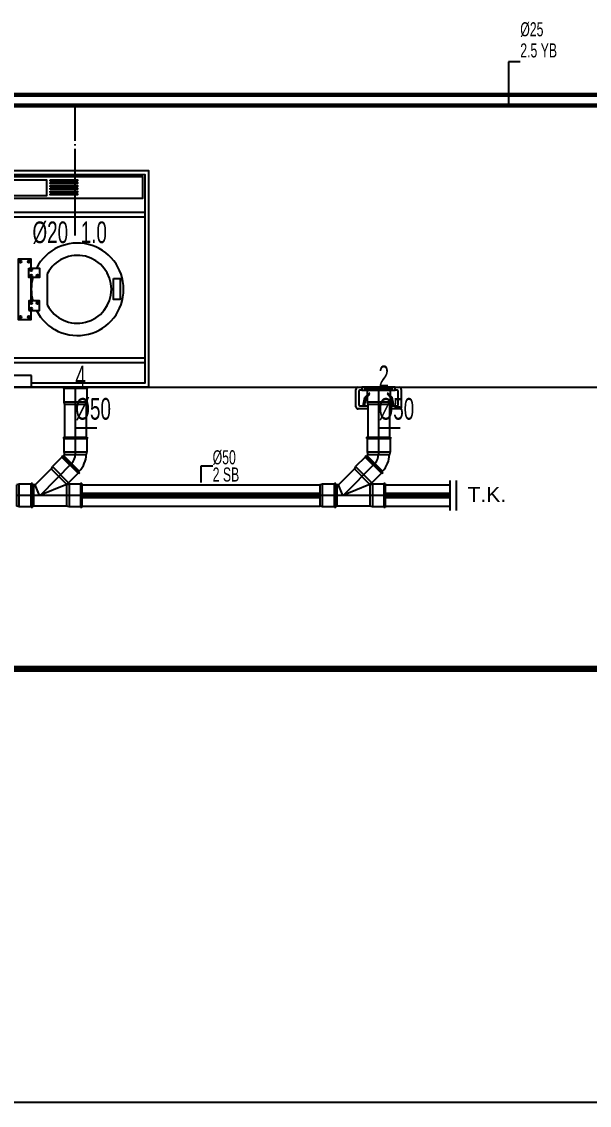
# Model space of a CAD drawing. Header units: centimetres. Extents: x -3952 to 14132, y 6348 to 11752.
# Drawn here: x 10295 to 10557, y 9668 to 10169 of the extents above; entities that cross this region are included whole.
import ezdxf
from ezdxf.enums import TextEntityAlignment as Align

# ---------------------------------------------------------------- set-up
doc = ezdxf.new("R2010")
doc.units = ezdxf.units.CM
for name, pattern in [('BASMA HATTI', [31, 25, -6]), ('PIS', [38, 30, -8]), ('SOGUK', [4.375, 4, -0.15, 0.075, -0.15])]:
    doc.linetypes.add(name, pattern=pattern)
for name, color, linetype in [('MTY-PIS-SU-BORUSU', 6, 'PIS'), ('MTY-PISSU-CAP', 211, 'CONTINUOUS'), ('MTY-PVC', 43, 'CONTINUOUS'), ('MTY-SEMA', 8, 'CONTINUOUS'), ('MTY-SICAKSU-BORU', 1, 'BASMA HATTI'), ('MTY-SOGUKSU-BORU', 5, 'CONTINUOUS'), ('MTY-TEFRIS', 15, 'CONTINUOUS'), ('MTY-TEMIZSU-CAP', 101, 'CONTINUOUS'), ('MTY-YUK-BIRIMI', 7, 'CONTINUOUS')]:
    doc.layers.add(name, color=color, linetype=linetype)
doc.styles.add('CAP', font='wturkce.SHX', dxfattribs={"width": 0.65})
doc.styles.add('MTY_CAP', font='wturkce.SHX', dxfattribs={"width": 0.65, "height": 20})
doc.styles.add('ROTAS', font='arial.ttf')
doc.linetypes.add('PİS SU', pattern='A,6,-0.4,[")",Standard,S=1,R=0,X=-0.1,Y=-0.375],-0.2', length=6.6)

# ---------------------------------------------------------------- blocks, each defined once
blk = doc.blocks.new('CAMASIR MAKINASI1 KOLON')
at = {"layer": 'MTY-SOGUKSU-BORU', "linetype": 'SOGUK', "ltscale": 10}
blk.add_line((0, 70), (0, 130), dxfattribs=at)
at = {"layer": 'MTY-TEFRIS', "color": 4}
for p, q in [((-32, 80.72), (32.03, 80.72)), ((-32, 78.63), (32.03, 78.63)), ((-32, 13.53), (32.03, 13.53)), ((-32, 11.44), (32.03, 11.44))]:
    blk.add_line(p, q, dxfattribs=at)
at = {"layer": 'MTY-TEFRIS', "color": 2}
blk.add_line((-12.92, 52.39), (-12.92, 37.98), dxfattribs=at)
at = {"layer": 'MTY-TEFRIS', "color": 4}
for points in [[(-33.8, 100), (33.82, 100), (33.82, 0), (-33.8, 0)], [(-20.25, 5.42), (-30.46, 5.42), (-30.46, 0), (-20.25, 0)]]:
    blk.add_lwpolyline(points, close=True, dxfattribs=at)
blk.add_lwpolyline([(-30.46, 1.8), (-32, 1.8), (-32, 98.2), (32.03, 98.2), (32.03, 1.8), (-20.25, 1.8)], dxfattribs=at)
at = {"layer": 'MTY-TEFRIS', "color": 2}
for points in [[(-31.18, 97.28), (30.98, 97.28), (30.98, 87.1), (-31.18, 87.1)], [(-29.3, 95.74), (-13.37, 95.74), (-13.37, 88.32), (-29.3, 88.32)], [(-11.6, 95.74), (0.94, 95.74), (0.94, 95.26), (-11.6, 95.26)], [(-11.6, 94.44), (0.94, 94.44), (0.94, 93.96), (-11.6, 93.96)], [(-11.6, 93.13), (0.94, 93.13), (0.94, 92.66), (-11.6, 92.66)], [(-11.6, 91.83), (0.94, 91.83), (0.94, 91.35), (-11.6, 91.35)], [(-11.6, 90.52), (0.94, 90.52), (0.94, 90.05), (-11.6, 90.05)], [(-11.6, 89.22), (0.94, 89.22), (0.94, 88.74), (-11.6, 88.74)], [(-21.39, 54.99), (-16.54, 54.99), (-16.54, 50.56), (-21.39, 50.56)], [(17.6, 50.13), (20.64, 50.13), (20.64, 40.43), (17.6, 40.43)], [(-21.39, 35.37), (-16.54, 35.37), (-16.54, 39.8), (-21.39, 39.8)]]:
    blk.add_lwpolyline(points, close=True, dxfattribs=at)
for points in [[(-20.43, 54.99), (-20.43, 59.12), (-26.42, 59.12), (-26.42, 31.22), (-20.43, 31.22), (-20.43, 35.37)], [(-20.43, 39.8), (-20.43, 50.56)]]:
    blk.add_lwpolyline(points, dxfattribs=at)
for centre in [(-25.37, 57.94), (-21.45, 57.94), (-20.37, 54.06), (-20.37, 51.48), (-17.4, 51.48), (-20.37, 38.88), (-20.37, 36.3), (-17.4, 38.88), (-25.37, 32.42), (-21.45, 32.42)]:
    blk.add_circle(centre, 0.522, dxfattribs=at)
for radius, start, end in [(21.33, 207.3772, 152.6228), (15.67, 207.3772, 152.6228), (21.33, 165.3815, 194.6185)]:
    blk.add_arc((0.99, 45.18), radius, start, end, dxfattribs=at)
at = {"layer": 'MTY-PISSU-CAP', "lineweight": -3, "ltscale": 100, "style": 'CAP', "width": 0.65}
blk.add_attdef('PSCP', text='', height=10, dxfattribs=at).set_placement((0.01, -10), align=Align.MIDDLE_LEFT)
at = {"layer": 'MTY-TEMIZSU-CAP', "color": 101, "style": 'CAP', "width": 0.65}
blk.add_attdef('SOCP', text='', height=10, dxfattribs=at).set_placement((-3.34, 71.49), align=Align.MIDDLE_RIGHT)
at = {"layer": 'MTY-YUK-BIRIMI', "color": 101, "style": 'CAP', "width": 0.65}
blk.add_attdef('SO', text='', height=10, dxfattribs=at).set_placement((2.5, 71.49), align=Align.MIDDLE_LEFT)
at = {"layer": 'MTY-YUK-BIRIMI', "color": 211, "lineweight": -3, "ltscale": 100, "style": 'CAP', "width": 0.65}
blk.add_attdef('PS', text='', height=10, dxfattribs=at).set_placement((0.01, 5), align=Align.MIDDLE_LEFT)
blk = doc.blocks.new('PVC CATAL SAG')
at = {"layer": 'MTY-PIS-SU-BORUSU', "linetype": 'PİS SU', "ltscale": 5}
for p, q in [((0, 0), (0, -23.03)), ((0, -23.03), (0, -31.02)), ((-1.76, -35.26), (-16.12, -49.85)), ((3, -50), (-27, -50))]:
    blk.add_line(p, q, dxfattribs=at)
blk.add_arc((-6, -31.02), 6, 315, 0, dxfattribs=at)
at = {"layer": 'MTY-PISSU-CAP', "lineweight": -3, "ltscale": 100}
for p, q in [((0, -15.84), (0, -25.84)), ((10, -18.89), (0, -18.89))]:
    blk.add_line(p, q, dxfattribs=at)
at = {"layer": 'MTY-PVC', "color": 43}
for p, q in [((-5.5, 0), (-5.5, -0.6)), ((5.5, 0), (-5.5, 0)), ((-5.3, -0.6), (-5.5, -0.6)), ((5.3, -0.6), (-5.3, -0.6)), ((-5.3, -0.6), (-5.3, -6.85)), ((5.5, -0.6), (5.3, -0.6)), ((5.3, -0.6), (5.3, -6.85)), ((5.5, 0), (5.5, -0.6)), ((5.3, -6.85), (-5.3, -6.85)), ((-5.3, -6.85), (-5, -7.99)), ((5, -7.99), (-5, -7.99)), ((-5, -7.99), (-5, -22.87)), ((5.3, -6.85), (5, -7.99)), ((5, -7.99), (5, -22.87)), ((-5.5, -23.03), (-5.5, -23.63)), ((-5.5, -23.03), (-4.97, -23.03)), ((-5.5, -23.63), (-5.3, -23.63)), ((-5.3, -23.63), (5.3, -23.63)), ((-5.3, -23.63), (-5.3, -29.88)), ((-5, -23.03), (5.03, -23.03)), ((5.03, -23.03), (5.5, -23.03)), ((5.3, -23.63), (5.5, -23.63)), ((5.3, -23.63), (5.3, -29.88)), ((5.5, -23.03), (5.5, -23.63)), ((-5.3, -29.88), (5.3, -29.88)), ((-5.3, -29.88), (-5, -31.02)), ((5.3, -29.88), (5, -31.02)), ((-6.17, -32.27), (-10.59, -36.69)), ((-5.88, -31.7), (-6.31, -32.13)), ((-5.88, -31.7), (-6.31, -32.13)), ((-6.31, -32.13), (-6.17, -32.27)), ((-6.31, -32.13), (-6.17, -32.27)), ((-6.17, -32.27), (1.33, -39.76)), ((-5.88, -31.7), (-5.58, -32.01)), ((-5.88, -31.7), (-5.58, -32.01)), ((-5.29, -31.73), (-5.58, -32.01)), ((-5.58, -32.01), (1.54, -39.13)), ((-5.29, -31.73), (1.78, -38.8)), ((-5, -31.02), (5, -31.02)), ((-11.15, -37.73), (-18.46, -45)), ((-10.59, -36.69), (-11.15, -37.73)), ((-11.15, -37.73), (-4.14, -44.75)), ((-10.59, -36.69), (-3.09, -44.18)), ((1.33, -39.76), (-3.09, -44.18)), ((1.33, -39.76), (1.47, -39.9)), ((1.33, -39.76), (1.47, -39.9)), ((1.89, -39.48), (1.47, -39.9)), ((1.89, -39.48), (1.47, -39.9)), ((1.78, -38.8), (1.5, -39.08)), ((1.5, -39.08), (1.89, -39.48)), ((1.5, -39.08), (1.89, -39.48)), ((-25.86, -44.7), (-27, -45)), ((-27, -55), (-27, -45)), ((-25.86, -55.3), (-25.86, -44.7)), ((-20.33, -44.7), (-25.86, -44.7)), ((-19.73, -44.5), (-20.33, -44.5)), ((-20.33, -44.7), (-20.33, -44.5)), ((-20.33, -55.3), (-20.33, -44.7)), ((-19.73, -45), (-19.73, -44.5)), ((-19.73, -55), (-19.73, -45)), ((-19.33, -45), (-19.73, -45)), ((-18.46, -45), (-19.33, -45)), ((-19.33, -45), (-19.33, -55)), ((-19.33, -45), (-19.33, -55)), ((-19.33, -55), (-19.33, -45)), ((-19.33, -45), (-19.33, -55)), ((-16.5, -50), (-18.46, -45)), ((-4.43, -45), (-16.5, -50)), ((-4.14, -44.75), (-4.43, -45)), ((-4.02, -45), (-4.42, -45)), ((-3.09, -44.18), (-4.14, -44.75)), ((-2.88, -44.7), (-4.02, -45)), ((-4.02, -45), (-4.02, -55)), ((2.4, -44.7), (-2.88, -44.7)), ((-2.88, -44.7), (-2.88, -55.3)), ((3, -44.5), (2.4, -44.5)), ((2.4, -44.5), (2.4, -44.7)), ((2.4, -44.7), (2.4, -55.3)), ((3, -44.5), (3, -45)), ((3, -45), (3, -55)), ((-25.86, -55.3), (-27, -55)), ((-19.73, -55.5), (-19.73, -55)), ((-19.33, -55), (-19.73, -55)), ((-4.02, -55), (-19.33, -55)), ((-2.88, -55.3), (-4.02, -55)), ((3, -55), (3, -55.5)), ((-20.33, -55.3), (-25.86, -55.3)), ((-20.33, -55.5), (-20.33, -55.3)), ((-19.73, -55.5), (-20.33, -55.5)), ((2.4, -55.3), (-2.88, -55.3)), ((2.4, -55.3), (2.4, -55.5)), ((3, -55.5), (2.4, -55.5))]:
    blk.add_line(p, q, dxfattribs=at)
for radius in [1, 11]:
    blk.add_arc((-6, -31.02), radius, 315, 0, dxfattribs=at)
blk = doc.blocks.new('YER SUZGECI DN501 KOLON')
at = {"layer": 'MTY-TEFRIS', "color": 2}
for p, q in [((-9.5, 0), (-7.7, 0)), ((-7.7, 0), (-7.7, -1.4)), ((7.7, 0), (-7.7, 0)), ((-7.7, 0), (-7.7, -1.4)), ((-4.9, 0), (-6.3, 0)), ((-6.3, 0), (-6.3, -1.4)), ((-4.9, -1.12), (-6.02, 0)), ((-4.9, -0.37), (-5.27, 0)), ((-4.9, -0.13), (-5.03, 0)), ((-4.9, -1.4), (-4.9, 0)), ((-2.1, 0), (-3.5, 0)), ((-3.5, 0), (-3.5, -1.4)), ((-2.1, -1.12), (-3.22, 0)), ((-2.1, -0.37), (-2.47, 0)), ((-2.1, -0.13), (-2.23, 0)), ((-2.1, -1.4), (-2.1, 0)), ((0.7, 0), (-0.7, 0)), ((-0.7, 0), (-0.7, -1.4)), ((0.7, -1.36), (-0.66, 0)), ((0.7, -1.12), (-0.42, 0)), ((0.7, -0.62), (0.08, 0)), ((0.7, -0.37), (0.33, 0)), ((0.7, -0.13), (0.57, 0)), ((0.7, -1.4), (0.7, 0)), ((3.5, 0), (2.1, 0)), ((2.1, 0), (2.1, -1.4)), ((3.5, -1.36), (2.14, 0)), ((3.5, -1.12), (2.38, 0)), ((3.5, -0.62), (2.88, 0)), ((3.5, -0.37), (3.13, 0)), ((3.5, -0.13), (3.37, 0)), ((3.5, -1.4), (3.5, 0)), ((6.3, 0), (4.9, 0)), ((4.9, 0), (4.9, -1.4)), ((6.3, -1.36), (4.94, 0)), ((6.3, -1.12), (5.18, 0)), ((6.3, -0.62), (5.68, 0)), ((6.3, -0.37), (5.93, 0)), ((6.3, -0.13), (6.17, 0)), ((6.3, -1.4), (6.3, 0)), ((7.7, -1.4), (7.7, 0)), ((7.7, 0), (9.5, 0)), ((7.7, -1.4), (7.7, 0)), ((-10.5, -9), (-10.5, -1)), ((-9.1, -1.9), (-9.1, -8.1)), ((-7.7, -1.4), (-8.6, -1.4)), ((-7.7, -1.4), (7.7, -1.4)), ((-7.08, -8.6), (-6.3, -4.75)), ((-6.57, -8.6), (-5.84, -5)), ((-5.92, -5.37), (-6.34, -4.95)), ((-5.89, -5.22), (-6.31, -4.8)), ((-5.11, -1.4), (-6.3, -0.21)), ((-5.36, -1.4), (-6.3, -0.46)), ((-5.61, -1.4), (-6.3, -0.71)), ((-5.85, -1.4), (-6.3, -0.95)), ((-6.1, -1.4), (-6.3, -1.2)), ((-6.3, -1.4), (-4.9, -1.4)), ((-6.3, -4.75), (-4.25, -2.7)), ((-4.9, -1.36), (-6.26, 0)), ((-5.86, -5.08), (-6.24, -4.69)), ((-5.8, -4.96), (-6.16, -4.6)), ((-5.71, -4.87), (-6.07, -4.52)), ((-5.62, -4.78), (-5.98, -4.43)), ((-5.54, -4.69), (-5.89, -4.34)), ((-5.84, -5), (-4.04, -3.2)), ((-5.45, -4.6), (-5.8, -4.25)), ((-4.9, -0.87), (-5.77, 0)), ((-5.36, -4.52), (-5.71, -4.16)), ((-5.27, -4.43), (-5.62, -4.07)), ((-5.18, -4.34), (-5.54, -3.99)), ((-4.9, -0.62), (-5.52, 0)), ((-5.09, -4.25), (-5.45, -3.9)), ((-5.01, -4.16), (-5.36, -3.81)), ((-4.92, -4.07), (-5.27, -3.72)), ((-4.83, -3.99), (-5.18, -3.63)), ((-4.74, -3.9), (-5.09, -3.54)), ((-4.65, -3.81), (-5.01, -3.46)), ((-4.56, -3.72), (-4.92, -3.37)), ((-4.48, -3.63), (-4.83, -3.28)), ((-4.39, -3.54), (-4.74, -3.19)), ((-4.3, -3.46), (-4.65, -3.1)), ((-4.21, -3.37), (-4.56, -3.01)), ((-4.12, -3.28), (-4.48, -2.93)), ((-4.04, -3.18), (-4.39, -2.84)), ((-4.04, -3), (-4.3, -2.75)), ((-4.04, -2.7), (-4.25, -2.7)), ((-4.04, -2.83), (-4.17, -2.7)), ((-2.31, -1.4), (-3.5, -0.21)), ((-2.56, -1.4), (-3.5, -0.46)), ((-2.81, -1.4), (-3.5, -0.71)), ((-3.05, -1.4), (-3.5, -0.95)), ((-3.3, -1.4), (-3.5, -1.2)), ((-3.5, -1.4), (-2.1, -1.4)), ((-2.1, -1.36), (-3.46, 0)), ((-2.1, -0.87), (-2.97, 0)), ((-2.1, -0.62), (-2.72, 0)), ((0.49, -1.4), (-0.7, -0.21)), ((0.24, -1.4), (-0.7, -0.46)), ((-0.01, -1.4), (-0.7, -0.71)), ((-0.25, -1.4), (-0.7, -0.95)), ((-0.5, -1.4), (-0.7, -1.2)), ((-0.7, -1.4), (0.7, -1.4)), ((0.7, -0.87), (-0.17, 0)), ((3.29, -1.4), (2.1, -0.21)), ((3.04, -1.4), (2.1, -0.46)), ((2.79, -1.4), (2.1, -0.71)), ((2.55, -1.4), (2.1, -0.95)), ((2.3, -1.4), (2.1, -1.2)), ((2.1, -1.4), (3.5, -1.4)), ((3.5, -0.87), (2.63, 0)), ((4.25, -2.7), (4.05, -2.7)), ((4.05, -3.2), (4.05, -3.2)), ((5.85, -5), (4.05, -3.2)), ((6.33, -4.9), (4.14, -2.7)), ((6.31, -4.75), (4.25, -2.7)), ((6.09, -1.4), (4.9, -0.21)), ((5.84, -1.4), (4.9, -0.46)), ((5.59, -1.4), (4.9, -0.71)), ((5.35, -1.4), (4.9, -0.95)), ((5.1, -1.4), (4.9, -1.2)), ((4.9, -1.4), (6.3, -1.4)), ((6.38, -5.12), (5.3, -4.04)), ((6.42, -5.34), (5.3, -4.21)), ((6.47, -5.56), (5.3, -4.39)), ((6.3, -0.87), (5.43, 0)), ((6.57, -8.6), (5.85, -5)), ((7.08, -8.6), (6.31, -4.75)), ((8.6, -1.4), (7.7, -1.4)), ((9.1, -8.1), (9.1, -1.9)), ((10.5, -1), (10.5, -9.5)), ((-5.3, -10), (-9.5, -10)), ((-8.6, -8.6), (-5.3, -8.6)), ((-6.93, -8.6), (-7.06, -8.48)), ((-7.03, -8.35), (-6.52, -8.35)), ((-6.76, -8.6), (-7.01, -8.35)), ((-6.58, -8.6), (-6.83, -8.35)), ((-6.54, -8.46), (-6.65, -8.35)), ((-6.59, -6.29), (-6.61, -6.27)), ((-6.61, -6.29), (-6.1, -6.29)), ((-6.41, -6.29), (-6.58, -6.12)), ((-6.24, -6.29), (-6.55, -5.98)), ((-6.1, -6.25), (-6.52, -5.83)), ((-6.07, -6.11), (-6.49, -5.68)), ((-6.04, -5.96), (-6.46, -5.54)), ((-6.01, -5.81), (-6.43, -5.39)), ((-5.98, -5.67), (-6.4, -5.24)), ((-5.95, -5.52), (-6.37, -5.09)), ((5.3, -8.6), (8.6, -8.6)), ((10, -10), (5.3, -10)), ((6.51, -5.78), (5.87, -5.14)), ((6.56, -6), (5.92, -5.37)), ((6.6, -6.23), (5.96, -5.59)), ((6.49, -6.29), (6.01, -5.81)), ((6.31, -6.29), (6.05, -6.03)), ((6.14, -6.29), (6.1, -6.25)), ((6.62, -6.29), (6.11, -6.29)), ((7.03, -8.35), (6.52, -8.35)), ((6.68, -8.6), (6.55, -8.47)), ((6.86, -8.6), (6.61, -8.35)), ((7.03, -8.6), (6.78, -8.35)), ((7.05, -8.44), (6.96, -8.35))]:
    blk.add_line(p, q, dxfattribs=at)
for centre, radius, start, end in [((-9.5, -1), 1, 90, 180), ((-8.6, -1.9), 0.5, 90, 180), ((8.6, -1.9), 0.5, 0, 90), ((9.5, -1), 1, 0, 90), ((-9.5, -9), 1, 180, 270), ((-8.6, -8.1), 0.5, 180, 270), ((8.6, -8.1), 0.5, 270, 0), ((10, -9.5), 0.5, 270, 0)]:
    blk.add_arc(centre, radius, start, end, dxfattribs=at)
at = {"layer": 'MTY-PISSU-CAP', "lineweight": -3, "ltscale": 100, "style": 'CAP', "width": 0.65}
blk.add_attdef('PSCP', text='', height=10, dxfattribs=at).set_placement((0, -10), align=Align.MIDDLE_LEFT)
at = {"layer": 'MTY-YUK-BIRIMI', "color": 211, "lineweight": -3, "ltscale": 100, "style": 'CAP', "width": 0.65}
blk.add_attdef('PS', text='', height=10, dxfattribs=at).set_placement((0, 5), align=Align.MIDDLE_LEFT)
blk = doc.blocks.new('MTY-PIS SU CAP SB')
at = {"layer": 'MTY-PISSU-CAP'}
for p, q in [((0.833, 1.167), (0, 1.167)), ((0, 1.167), (0, 0))]:
    blk.add_line(p, q, dxfattribs=at)
at = {"layer": 'MTY-PISSU-CAP', "style": 'MTY_CAP', "width": 0.65}
blk.add_attdef('PSCP_001', (0.833, 1.29), '', height=1, dxfattribs=at)
at = {"layer": 'MTY-YUK-BIRIMI', "color": 211, "style": 'MTY_CAP', "width": 0.65}
blk.add_attdef('PS_001', (0.833, 0.066), '', height=1, dxfattribs=at)
blk = doc.blocks.new('MTY-TEMIZ SU CAP MB')
at = {"layer": 'MTY-TEMIZSU-CAP'}
for p, q in [((0.833, 3.096), (0, 3.096)), ((0, 3.096), (0, 0))]:
    blk.add_line(p, q, dxfattribs=at)
at = {"layer": 'MTY-TEMIZSU-CAP', "style": 'MTY_CAP', "width": 0.65}
for tag, p in [('SOCP_001', (0.833, 4.917)), ('SCCP_001', (0.833, 1.917))]:
    blk.add_attdef(tag, p, '', height=1, dxfattribs=at)
at = {"layer": 'MTY-YUK-BIRIMI', "color": 101, "style": 'MTY_CAP', "width": 0.65}
for tag, p in [('SO_001', (0.833, 3.417)), ('SC_001', (0.833, 0.417))]:
    blk.add_attdef(tag, p, '', height=1, dxfattribs=at)

msp = doc.modelspace()

# ---------------------------------------------------------------- linework, layer by layer
at = {"layer": 'MTY-PIS-SU-BORUSU', "const_width": 3}
for points in [[(10323, 9950), (10433, 9950)], [(10463, 9950), (10493, 9950)], [(9784, 9926), (9784, 9870), (11920, 9870), (11920, 9670)]]:
    msp.add_lwpolyline(points, dxfattribs=at)
at = {"layer": 'MTY-PVC'}
for p, q in [((10323, 9955), (10433, 9955)), ((10463, 9955), (10493, 9955)), ((10493, 9943), (10493, 9957)), ((10496, 9943), (10496, 9957)), ((10323, 9945), (10433, 9945)), ((10463, 9945), (10493, 9945))]:
    msp.add_line(p, q, dxfattribs=at)
at = {"layer": 'MTY-SEMA'}
for points in [[(9140, 10000), (12440, 10000)], [(9140, 9670), (12440, 9670)]]:
    msp.add_lwpolyline(points, dxfattribs=at)
at = {"layer": 'MTY-SICAKSU-BORU', "const_width": 2}
msp.add_lwpolyline([(11705, 10135), (9885, 10135)], dxfattribs=at)
at = {"layer": 'MTY-SOGUKSU-BORU', "const_width": 2}
msp.add_lwpolyline([(9740, 10130), (11720, 10130)], dxfattribs=at)

# ---------------------------------------------------------------- block references
at = {"layer": 'MTY-TEFRIS'}
ref = msp.add_blockref('MTY-TEMIZ SU CAP MB', (10520, 10130), dxfattribs=dict(at, xscale=6.5, yscale=6.5))
ref.add_attrib('SO_001', '2.5 YB', (10525.42, 10152.21), dxfattribs={"layer": 'MTY-YUK-BIRIMI', "color": 101, "height": 6.5, "style": 'MTY_CAP', "width": 0.65})
ref.add_attrib('SOCP_001', 'Ø25', (10525.42, 10161.96), dxfattribs={"layer": 'MTY-TEMIZSU-CAP', "height": 6.5, "style": 'MTY_CAP', "width": 0.65})
for name, p, values in [('CAMASIR MAKINASI1 KOLON', (10320, 10000), {'SO': '1.0', 'SOCP': 'Ø20', 'PSCP': 'Ø50', 'PS': '4'}), ('YER SUZGECI DN501 KOLON', (10460, 10000), {'PSCP': 'Ø50', 'PS': '2'})]:
    msp.add_blockref(name, p, dxfattribs=at).add_auto_attribs(values)
for p in [(10320, 10000), (10460, 10000)]:
    msp.add_blockref('PVC CATAL SAG', p, dxfattribs=at)
at = {"layer": 'MTY-TEFRIS', "xscale": 6.5, "yscale": 6.5}
msp.add_blockref('MTY-PIS SU CAP SB', (10378, 9956), dxfattribs=at).add_auto_attribs({'PSCP_001': 'Ø50', 'PS_001': '2 SB'})

# ---------------------------------------------------------------- texts
at = {"layer": 'MTY-PISSU-CAP', "style": 'ROTAS'}
msp.add_text('T.K.', height=7, dxfattribs=at).set_placement((10501, 9947))

doc.saveas('drawing.dxf')
